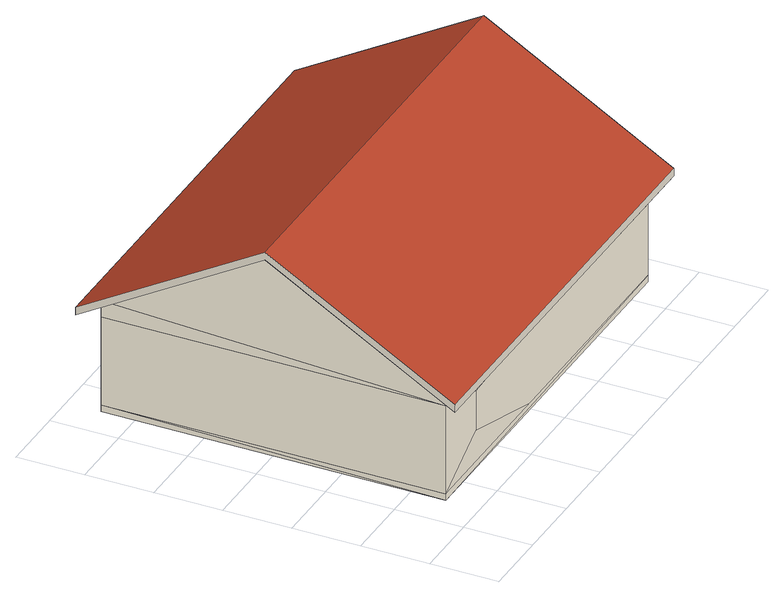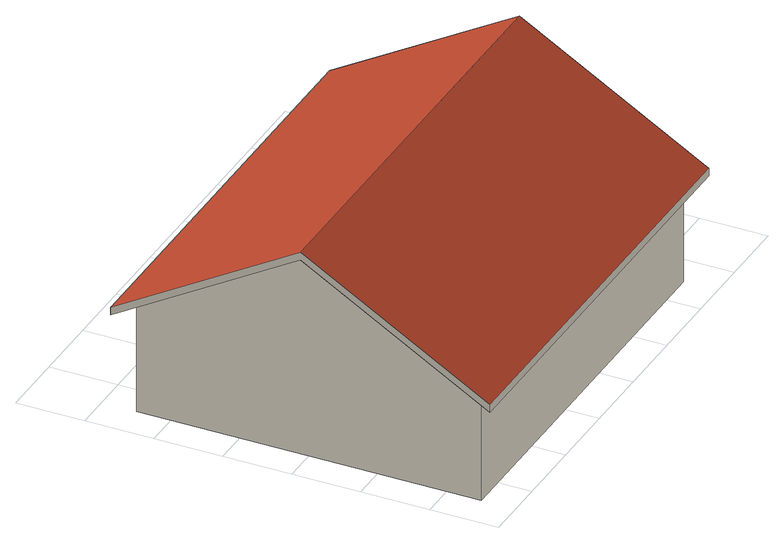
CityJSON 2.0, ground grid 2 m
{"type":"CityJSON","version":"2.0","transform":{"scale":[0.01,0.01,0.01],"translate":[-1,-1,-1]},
"CityObjects":{
"building1":{"type":"Building","children":["building1-1"]},
"building1-1":{"type":"BuildingPart","parents":["building1"],"geometry":[{"type":"Solid","lod":"2.2","boundaries":[[[[0,1,2,3]],[[4,5,0,3,6,7]],[[5,8,0]],[[8,1,0]],[[9,1,8]],[[10,1,9]],[[11,1,10]],[[2,1,11,12]],[[6,2,13]],[[3,2,6]],[[14,2,12]],[[15,2,14]],[[2,15,16]],[[13,2,16]],[[17,8,5,4]],[[9,17,4,7,18,19,15]],[[13,20,21,22,23,18,7,6]],[[9,8,17]],[[12,11,10,9,15,14]],[[24,25,20,13,16,19,18,23]],[[19,16,15]],[[20,25,26,27,28,21]],[[22,21,28,29]],[[30,24,23,22,29,31]],[[26,25,24,30]],[[27,26,30,31]],[[28,27,31,29]]]],"semantics":{"surfaces":[{"type":"WallSurface"},{"type":"GroundSurface"},{"type":"RoofSurface"}],"values":[[0,0,0,0,0,0,0,0,0,0,0,0,0,0,1,0,null,0,0,null,0,null,null,null,null,2,2]]}}]}
},
"vertices":[
[100,1100,100],[100,100,100],[100,100,370],[100,1100,370],[1300,1100,80],[100,1100,80],[100,1100,420],[1300,1100,420],[100,100,80],[1300,100,100],[600,100,100],[279,100,195],[279,100,315],[100,600,709],[600,100,338],[1300,100,370],[100,100,420],[1300,100,80],[1300,600,709],[1300,100,420],[50,600,709],[50,1150,391],[1350,1150,391],[1350,600,709],[1350,50,391],[50,50,391],[50,50,414],[50,600,732],[50,1150,414],[1350,1150,414],[1350,50,414],[1350,600,732]
]}
